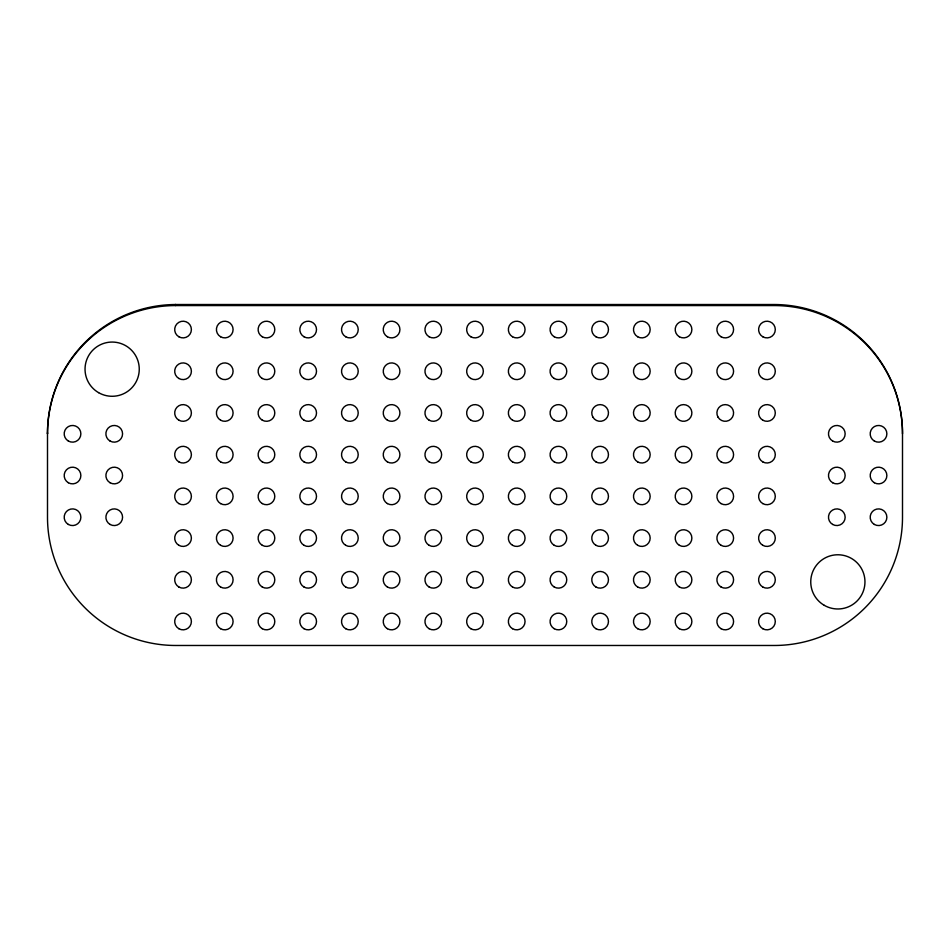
<?xml version="1.0" encoding="UTF-8"?>
<svg xmlns="http://www.w3.org/2000/svg" width="950" height="950" viewBox="0 0 950 950"><rect width="100%" height="100%" fill="white"/><g stroke="black" fill="none" stroke-linecap="round" stroke-linejoin="round"><path stroke-width="1.43" d="M47.5 432.772L47.5 517.227A128.25 128.25 0 0 0 175.75 645.477L774.25 645.477A128.25 128.25 0 0 0 902.5 517.227L902.5 433.817A128.773 128.773 0 0 0 774.25 304.522L175.227 304.522L175.75 305.567L774.25 305.567A128.25 128.25 0 0 1 902.5 433.817M175.75 305.567A128.25 128.25 0 0 0 47.5 433.817A128.773 128.773 0 0 1 175.75 304.522M98.586 392.647A27.111 27.111 0 0 0 139.258 369.17A27.111 27.111 0 0 0 98.586 345.693A27.111 27.111 0 0 0 98.586 392.647M824.303 605.352A27.111 27.111 0 0 0 864.963 581.875A27.111 27.111 0 0 0 824.303 558.398A27.111 27.111 0 0 0 824.303 605.352M110.058 441.037A8.336 8.336 0 0 0 122.574 433.817A8.336 8.336 0 0 0 110.058 426.586A8.336 8.336 0 0 0 110.058 441.037M110.058 482.742A8.336 8.336 0 0 0 122.574 475.522A8.336 8.336 0 0 0 110.058 468.303A8.336 8.336 0 0 0 110.058 482.742M110.058 524.447A8.336 8.336 0 0 0 122.574 517.227A8.336 8.336 0 0 0 110.058 510.008A8.336 8.336 0 0 0 110.058 524.447M68.353 441.037A8.336 8.336 0 0 0 80.869 433.817A8.336 8.336 0 0 0 68.353 426.586A8.336 8.336 0 0 0 68.353 441.037M68.353 482.742A8.336 8.336 0 0 0 80.869 475.522A8.336 8.336 0 0 0 68.353 468.303A8.336 8.336 0 0 0 68.353 482.742M68.353 524.447A8.336 8.336 0 0 0 80.869 517.227A8.336 8.336 0 0 0 68.353 510.008A8.336 8.336 0 0 0 68.353 524.447M178.873 628.722A8.336 8.336 0 0 0 191.389 621.502A8.336 8.336 0 0 0 178.873 614.27A8.336 8.336 0 0 0 178.873 628.722M178.873 587.017A8.336 8.336 0 0 0 191.389 579.785A8.336 8.336 0 0 0 178.873 572.565A8.336 8.336 0 0 0 178.873 587.017M178.873 545.312A8.336 8.336 0 0 0 191.389 538.08A8.336 8.336 0 0 0 178.873 530.86A8.336 8.336 0 0 0 178.873 545.312M178.873 503.595A8.336 8.336 0 0 0 191.389 496.375A8.336 8.336 0 0 0 178.873 489.155A8.336 8.336 0 0 0 178.873 503.595M178.873 461.89A8.336 8.336 0 0 0 191.389 454.67A8.336 8.336 0 0 0 178.873 447.438A8.336 8.336 0 0 0 178.873 461.89M178.873 420.185A8.336 8.336 0 0 0 191.389 412.965A8.336 8.336 0 0 0 178.873 405.733A8.336 8.336 0 0 0 178.873 420.185M178.873 378.48A8.336 8.336 0 0 0 191.389 371.248A8.336 8.336 0 0 0 178.873 364.028A8.336 8.336 0 0 0 178.873 378.48M178.873 336.775A8.336 8.336 0 0 0 191.389 329.543A8.336 8.336 0 0 0 178.873 322.323A8.336 8.336 0 0 0 178.873 336.775M220.59 628.722A8.336 8.336 0 0 0 233.094 621.502A8.336 8.336 0 0 0 220.59 614.27A8.336 8.336 0 0 0 220.59 628.722M220.59 587.017A8.336 8.336 0 0 0 233.094 579.785A8.336 8.336 0 0 0 220.59 572.565A8.336 8.336 0 0 0 220.59 587.017M220.59 545.312A8.336 8.336 0 0 0 233.094 538.08A8.336 8.336 0 0 0 220.59 530.86A8.336 8.336 0 0 0 220.59 545.312M220.59 503.595A8.336 8.336 0 0 0 233.094 496.375A8.336 8.336 0 0 0 220.59 489.155A8.336 8.336 0 0 0 220.59 503.595M220.59 461.89A8.336 8.336 0 0 0 233.094 454.67A8.336 8.336 0 0 0 220.59 447.438A8.336 8.336 0 0 0 220.59 461.89M220.59 420.185A8.336 8.336 0 0 0 233.094 412.965A8.336 8.336 0 0 0 220.59 405.733A8.336 8.336 0 0 0 220.59 420.185M220.59 378.48A8.336 8.336 0 0 0 233.094 371.248A8.336 8.336 0 0 0 220.59 364.028A8.336 8.336 0 0 0 220.59 378.48M220.59 336.775A8.336 8.336 0 0 0 233.094 329.543A8.336 8.336 0 0 0 220.59 322.323A8.336 8.336 0 0 0 220.59 336.775M262.295 628.722A8.336 8.336 0 0 0 274.799 621.502A8.336 8.336 0 0 0 262.295 614.27A8.336 8.336 0 0 0 262.295 628.722M262.295 587.017A8.336 8.336 0 0 0 274.799 579.785A8.336 8.336 0 0 0 262.295 572.565A8.336 8.336 0 0 0 262.295 587.017M262.295 545.312A8.336 8.336 0 0 0 274.799 538.08A8.336 8.336 0 0 0 262.295 530.86A8.336 8.336 0 0 0 262.295 545.312M262.295 503.595A8.336 8.336 0 0 0 274.799 496.375A8.336 8.336 0 0 0 262.295 489.155A8.336 8.336 0 0 0 262.295 503.595M262.295 461.89A8.336 8.336 0 0 0 274.799 454.67A8.336 8.336 0 0 0 262.295 447.438A8.336 8.336 0 0 0 262.295 461.89M262.295 420.185A8.336 8.336 0 0 0 274.799 412.965A8.336 8.336 0 0 0 262.295 405.733A8.336 8.336 0 0 0 262.295 420.185M262.295 378.48A8.336 8.336 0 0 0 274.799 371.248A8.336 8.336 0 0 0 262.295 364.028A8.336 8.336 0 0 0 262.295 378.48M262.295 336.775A8.336 8.336 0 0 0 274.799 329.543A8.336 8.336 0 0 0 262.295 322.323A8.336 8.336 0 0 0 262.295 336.775M304 628.722A8.336 8.336 0 0 0 316.516 621.502A8.336 8.336 0 0 0 304 614.27A8.336 8.336 0 0 0 304 628.722M304 587.017A8.336 8.336 0 0 0 316.516 579.785A8.336 8.336 0 0 0 304 572.565A8.336 8.336 0 0 0 304 587.017M304 545.312A8.336 8.336 0 0 0 316.516 538.08A8.336 8.336 0 0 0 304 530.86A8.336 8.336 0 0 0 304 545.312M304 503.595A8.336 8.336 0 0 0 316.516 496.375A8.336 8.336 0 0 0 304 489.155A8.336 8.336 0 0 0 304 503.595M304 461.89A8.336 8.336 0 0 0 316.516 454.67A8.336 8.336 0 0 0 304 447.438A8.336 8.336 0 0 0 304 461.89M304 420.185A8.336 8.336 0 0 0 316.516 412.965A8.336 8.336 0 0 0 304 405.733A8.336 8.336 0 0 0 304 420.185M304 378.48A8.336 8.336 0 0 0 316.516 371.248A8.336 8.336 0 0 0 304 364.028A8.336 8.336 0 0 0 304 378.48M304 336.775A8.336 8.336 0 0 0 316.516 329.543A8.336 8.336 0 0 0 304 322.323A8.336 8.336 0 0 0 304 336.775M345.705 628.722A8.336 8.336 0 0 0 358.221 621.502A8.336 8.336 0 0 0 345.705 614.27A8.336 8.336 0 0 0 345.705 628.722M345.705 587.017A8.336 8.336 0 0 0 358.221 579.785A8.336 8.336 0 0 0 345.705 572.565A8.336 8.336 0 0 0 345.705 587.017M345.705 545.312A8.336 8.336 0 0 0 358.221 538.08A8.336 8.336 0 0 0 345.705 530.86A8.336 8.336 0 0 0 345.705 545.312M345.705 503.595A8.336 8.336 0 0 0 358.221 496.375A8.336 8.336 0 0 0 345.705 489.155A8.336 8.336 0 0 0 345.705 503.595M345.705 461.89A8.336 8.336 0 0 0 358.221 454.67A8.336 8.336 0 0 0 345.705 447.438A8.336 8.336 0 0 0 345.705 461.89M345.705 420.185A8.336 8.336 0 0 0 358.221 412.965A8.336 8.336 0 0 0 345.705 405.733A8.336 8.336 0 0 0 345.705 420.185M345.705 378.48A8.336 8.336 0 0 0 358.221 371.248A8.336 8.336 0 0 0 345.705 364.028A8.336 8.336 0 0 0 345.705 378.48M345.705 336.775A8.336 8.336 0 0 0 358.221 329.543A8.336 8.336 0 0 0 345.705 322.323A8.336 8.336 0 0 0 345.705 336.775M387.41 628.722A8.336 8.336 0 0 0 399.926 621.502A8.336 8.336 0 0 0 387.41 614.27A8.336 8.336 0 0 0 387.41 628.722M387.41 587.017A8.336 8.336 0 0 0 399.926 579.785A8.336 8.336 0 0 0 387.41 572.565A8.336 8.336 0 0 0 387.41 587.017M387.41 545.312A8.336 8.336 0 0 0 399.926 538.08A8.336 8.336 0 0 0 387.41 530.86A8.336 8.336 0 0 0 387.41 545.312M387.41 503.595A8.336 8.336 0 0 0 399.926 496.375A8.336 8.336 0 0 0 387.41 489.155A8.336 8.336 0 0 0 387.41 503.595M387.41 461.89A8.336 8.336 0 0 0 399.926 454.67A8.336 8.336 0 0 0 387.41 447.438A8.336 8.336 0 0 0 387.41 461.89M387.41 420.185A8.336 8.336 0 0 0 399.926 412.965A8.336 8.336 0 0 0 387.41 405.733A8.336 8.336 0 0 0 387.41 420.185M387.41 378.48A8.336 8.336 0 0 0 399.926 371.248A8.336 8.336 0 0 0 387.41 364.028A8.336 8.336 0 0 0 387.41 378.48M387.41 336.775A8.336 8.336 0 0 0 399.926 329.543A8.336 8.336 0 0 0 387.41 322.323A8.336 8.336 0 0 0 387.41 336.775M429.127 628.722A8.336 8.336 0 0 0 441.631 621.502A8.336 8.336 0 0 0 429.127 614.27A8.336 8.336 0 0 0 429.127 628.722M429.127 587.017A8.336 8.336 0 0 0 441.631 579.785A8.336 8.336 0 0 0 429.127 572.565A8.336 8.336 0 0 0 429.127 587.017M429.127 545.312A8.336 8.336 0 0 0 441.631 538.08A8.336 8.336 0 0 0 429.127 530.86A8.336 8.336 0 0 0 429.127 545.312M429.127 503.595A8.336 8.336 0 0 0 441.631 496.375A8.336 8.336 0 0 0 429.127 489.155A8.336 8.336 0 0 0 429.127 503.595M429.127 461.89A8.336 8.336 0 0 0 441.631 454.67A8.336 8.336 0 0 0 429.127 447.438A8.336 8.336 0 0 0 429.127 461.89M429.127 420.185A8.336 8.336 0 0 0 441.631 412.965A8.336 8.336 0 0 0 429.127 405.733A8.336 8.336 0 0 0 429.127 420.185M429.127 378.48A8.336 8.336 0 0 0 441.631 371.248A8.336 8.336 0 0 0 429.127 364.028A8.336 8.336 0 0 0 429.127 378.48M429.127 336.775A8.336 8.336 0 0 0 441.631 329.543A8.336 8.336 0 0 0 429.127 322.323A8.336 8.336 0 0 0 429.127 336.775M470.832 628.722A8.336 8.336 0 0 0 483.336 621.502A8.336 8.336 0 0 0 470.832 614.27A8.336 8.336 0 0 0 470.832 628.722M470.832 587.017A8.336 8.336 0 0 0 483.336 579.785A8.336 8.336 0 0 0 470.832 572.565A8.336 8.336 0 0 0 470.832 587.017M470.832 545.312A8.336 8.336 0 0 0 483.336 538.08A8.336 8.336 0 0 0 470.832 530.86A8.336 8.336 0 0 0 470.832 545.312M470.832 503.595A8.336 8.336 0 0 0 483.336 496.375A8.336 8.336 0 0 0 470.832 489.155A8.336 8.336 0 0 0 470.832 503.595M470.832 461.89A8.336 8.336 0 0 0 483.336 454.67A8.336 8.336 0 0 0 470.832 447.438A8.336 8.336 0 0 0 470.832 461.89M470.832 420.185A8.336 8.336 0 0 0 483.336 412.965A8.336 8.336 0 0 0 470.832 405.733A8.336 8.336 0 0 0 470.832 420.185M470.832 378.48A8.336 8.336 0 0 0 483.336 371.248A8.336 8.336 0 0 0 470.832 364.028A8.336 8.336 0 0 0 470.832 378.48M470.832 336.775A8.336 8.336 0 0 0 483.336 329.543A8.336 8.336 0 0 0 470.832 322.323A8.336 8.336 0 0 0 470.832 336.775M512.537 628.722A8.336 8.336 0 0 0 525.053 621.502A8.336 8.336 0 0 0 512.537 614.27A8.336 8.336 0 0 0 512.537 628.722M512.537 587.017A8.336 8.336 0 0 0 525.053 579.785A8.336 8.336 0 0 0 512.537 572.565A8.336 8.336 0 0 0 512.537 587.017M512.537 545.312A8.336 8.336 0 0 0 525.053 538.08A8.336 8.336 0 0 0 512.537 530.86A8.336 8.336 0 0 0 512.537 545.312M512.537 503.595A8.336 8.336 0 0 0 525.053 496.375A8.336 8.336 0 0 0 512.537 489.155A8.336 8.336 0 0 0 512.537 503.595M512.537 461.89A8.336 8.336 0 0 0 525.053 454.67A8.336 8.336 0 0 0 512.537 447.438A8.336 8.336 0 0 0 512.537 461.89M512.537 420.185A8.336 8.336 0 0 0 525.053 412.965A8.336 8.336 0 0 0 512.537 405.733A8.336 8.336 0 0 0 512.537 420.185M512.537 378.48A8.336 8.336 0 0 0 525.053 371.248A8.336 8.336 0 0 0 512.537 364.028A8.336 8.336 0 0 0 512.537 378.48M512.537 336.775A8.336 8.336 0 0 0 525.053 329.543A8.336 8.336 0 0 0 512.537 322.323A8.336 8.336 0 0 0 512.537 336.775M554.242 628.722A8.336 8.336 0 0 0 566.758 621.502A8.336 8.336 0 0 0 554.242 614.27A8.336 8.336 0 0 0 554.242 628.722M554.242 587.017A8.336 8.336 0 0 0 566.758 579.785A8.336 8.336 0 0 0 554.242 572.565A8.336 8.336 0 0 0 554.242 587.017M554.242 545.312A8.336 8.336 0 0 0 566.758 538.08A8.336 8.336 0 0 0 554.242 530.86A8.336 8.336 0 0 0 554.242 545.312M554.242 503.595A8.336 8.336 0 0 0 566.758 496.375A8.336 8.336 0 0 0 554.242 489.155A8.336 8.336 0 0 0 554.242 503.595M554.242 461.89A8.336 8.336 0 0 0 566.758 454.67A8.336 8.336 0 0 0 554.242 447.438A8.336 8.336 0 0 0 554.242 461.89M554.242 420.185A8.336 8.336 0 0 0 566.758 412.965A8.336 8.336 0 0 0 554.242 405.733A8.336 8.336 0 0 0 554.242 420.185M554.242 378.48A8.336 8.336 0 0 0 566.758 371.248A8.336 8.336 0 0 0 554.242 364.028A8.336 8.336 0 0 0 554.242 378.48M554.242 336.775A8.336 8.336 0 0 0 566.758 329.543A8.336 8.336 0 0 0 554.242 322.323A8.336 8.336 0 0 0 554.242 336.775M595.947 628.722A8.336 8.336 0 0 0 608.463 621.502A8.336 8.336 0 0 0 595.947 614.27A8.336 8.336 0 0 0 595.947 628.722M595.947 587.017A8.336 8.336 0 0 0 608.463 579.785A8.336 8.336 0 0 0 595.947 572.565A8.336 8.336 0 0 0 595.947 587.017M595.947 545.312A8.336 8.336 0 0 0 608.463 538.08A8.336 8.336 0 0 0 595.947 530.86A8.336 8.336 0 0 0 595.947 545.312M595.947 503.595A8.336 8.336 0 0 0 608.463 496.375A8.336 8.336 0 0 0 595.947 489.155A8.336 8.336 0 0 0 595.947 503.595M595.947 461.89A8.336 8.336 0 0 0 608.463 454.67A8.336 8.336 0 0 0 595.947 447.438A8.336 8.336 0 0 0 595.947 461.89M592.895 417.133A8.336 8.336 0 0 0 607.347 417.133A8.336 8.336 0 0 0 600.127 404.617A8.336 8.336 0 0 0 592.895 417.133M595.947 378.48A8.336 8.336 0 0 0 608.463 371.248A8.336 8.336 0 0 0 595.947 364.028A8.336 8.336 0 0 0 595.947 378.48M595.947 336.775A8.336 8.336 0 0 0 608.463 329.543A8.336 8.336 0 0 0 595.947 322.323A8.336 8.336 0 0 0 595.947 336.775M637.664 628.722A8.336 8.336 0 0 0 650.168 621.502A8.336 8.336 0 0 0 637.664 614.27A8.336 8.336 0 0 0 637.664 628.722M637.664 587.017A8.336 8.336 0 0 0 650.168 579.785A8.336 8.336 0 0 0 637.664 572.565A8.336 8.336 0 0 0 637.664 587.017M637.664 545.312A8.336 8.336 0 0 0 650.168 538.08A8.336 8.336 0 0 0 637.664 530.86A8.336 8.336 0 0 0 637.664 545.312M637.664 503.595A8.336 8.336 0 0 0 650.168 496.375A8.336 8.336 0 0 0 637.664 489.155A8.336 8.336 0 0 0 637.664 503.595M637.664 461.89A8.336 8.336 0 0 0 650.168 454.67A8.336 8.336 0 0 0 637.664 447.438A8.336 8.336 0 0 0 637.664 461.89M634.6 417.133A8.336 8.336 0 0 0 649.052 417.133A8.336 8.336 0 0 0 641.832 404.617A8.336 8.336 0 0 0 634.6 417.133M637.664 378.48A8.336 8.336 0 0 0 650.168 371.248A8.336 8.336 0 0 0 637.664 364.028A8.336 8.336 0 0 0 637.664 378.48M637.664 336.775A8.336 8.336 0 0 0 650.168 329.543A8.336 8.336 0 0 0 637.664 322.323A8.336 8.336 0 0 0 637.664 336.775M679.369 628.722A8.336 8.336 0 0 0 691.873 621.502A8.336 8.336 0 0 0 679.369 614.27A8.336 8.336 0 0 0 679.369 628.722M679.369 587.017A8.336 8.336 0 0 0 691.873 579.785A8.336 8.336 0 0 0 679.369 572.565A8.336 8.336 0 0 0 679.369 587.017M679.369 545.312A8.336 8.336 0 0 0 691.873 538.08A8.336 8.336 0 0 0 679.369 530.86A8.336 8.336 0 0 0 679.369 545.312M679.369 503.595A8.336 8.336 0 0 0 691.873 496.375A8.336 8.336 0 0 0 679.369 489.155A8.336 8.336 0 0 0 679.369 503.595M679.369 461.89A8.336 8.336 0 0 0 691.873 454.67A8.336 8.336 0 0 0 679.369 447.438A8.336 8.336 0 0 0 679.369 461.89M676.317 417.133A8.336 8.336 0 0 0 690.757 417.133A8.336 8.336 0 0 0 683.537 404.617A8.336 8.336 0 0 0 676.317 417.133M679.369 378.48A8.336 8.336 0 0 0 691.873 371.248A8.336 8.336 0 0 0 679.369 364.028A8.336 8.336 0 0 0 679.369 378.48M679.369 336.775A8.336 8.336 0 0 0 691.873 329.543A8.336 8.336 0 0 0 679.369 322.323A8.336 8.336 0 0 0 679.369 336.775M721.074 628.722A8.336 8.336 0 0 0 733.59 621.502A8.336 8.336 0 0 0 721.074 614.27A8.336 8.336 0 0 0 721.074 628.722M721.074 587.017A8.336 8.336 0 0 0 733.59 579.785A8.336 8.336 0 0 0 721.074 572.565A8.336 8.336 0 0 0 721.074 587.017M721.074 545.312A8.336 8.336 0 0 0 733.59 538.08A8.336 8.336 0 0 0 721.074 530.86A8.336 8.336 0 0 0 721.074 545.312M721.074 503.595A8.336 8.336 0 0 0 733.59 496.375A8.336 8.336 0 0 0 721.074 489.155A8.336 8.336 0 0 0 721.074 503.595M721.074 461.89A8.336 8.336 0 0 0 733.59 454.67A8.336 8.336 0 0 0 721.074 447.438A8.336 8.336 0 0 0 721.074 461.89M718.022 417.133A8.336 8.336 0 0 0 732.462 417.133A8.336 8.336 0 0 0 725.242 404.617A8.336 8.336 0 0 0 718.022 417.133M721.074 378.48A8.336 8.336 0 0 0 733.59 371.248A8.336 8.336 0 0 0 721.074 364.028A8.336 8.336 0 0 0 721.074 378.48M721.074 336.775A8.336 8.336 0 0 0 733.59 329.543A8.336 8.336 0 0 0 721.074 322.323A8.336 8.336 0 0 0 721.074 336.775M762.779 628.722A8.336 8.336 0 0 0 775.295 621.502A8.336 8.336 0 0 0 762.779 614.27A8.336 8.336 0 0 0 762.779 628.722M762.779 587.017A8.336 8.336 0 0 0 775.295 579.785A8.336 8.336 0 0 0 762.779 572.565A8.336 8.336 0 0 0 762.779 587.017M762.779 545.312A8.336 8.336 0 0 0 775.295 538.08A8.336 8.336 0 0 0 762.779 530.86A8.336 8.336 0 0 0 762.779 545.312M762.779 503.595A8.336 8.336 0 0 0 775.295 496.375A8.336 8.336 0 0 0 762.779 489.155A8.336 8.336 0 0 0 762.779 503.595M762.779 461.89A8.336 8.336 0 0 0 775.295 454.67A8.336 8.336 0 0 0 762.779 447.438A8.336 8.336 0 0 0 762.779 461.89M762.779 420.185A8.336 8.336 0 0 0 775.295 412.965A8.336 8.336 0 0 0 762.779 405.733A8.336 8.336 0 0 0 762.779 420.185M762.779 378.48A8.336 8.336 0 0 0 775.295 371.248A8.336 8.336 0 0 0 762.779 364.028A8.336 8.336 0 0 0 762.779 378.48M762.779 336.775A8.336 8.336 0 0 0 775.295 329.543A8.336 8.336 0 0 0 762.779 322.323A8.336 8.336 0 0 0 762.779 336.775M832.651 441.037A8.336 8.336 0 0 0 845.156 433.817A8.336 8.336 0 0 0 832.651 426.586A8.336 8.336 0 0 0 832.651 441.037M832.651 482.742A8.336 8.336 0 0 0 845.156 475.522A8.336 8.336 0 0 0 832.651 468.303A8.336 8.336 0 0 0 832.651 482.742M832.651 524.447A8.336 8.336 0 0 0 845.156 517.227A8.336 8.336 0 0 0 832.651 510.008A8.336 8.336 0 0 0 832.651 524.447M874.356 441.037A8.336 8.336 0 0 0 886.873 433.817A8.336 8.336 0 0 0 874.356 426.586A8.336 8.336 0 0 0 874.356 441.037M874.356 482.742A8.336 8.336 0 0 0 886.873 475.522A8.336 8.336 0 0 0 874.356 468.303A8.336 8.336 0 0 0 874.356 482.742M874.356 524.447A8.336 8.336 0 0 0 886.873 517.227A8.336 8.336 0 0 0 874.356 510.008A8.336 8.336 0 0 0 874.356 524.447"/></g></svg>
